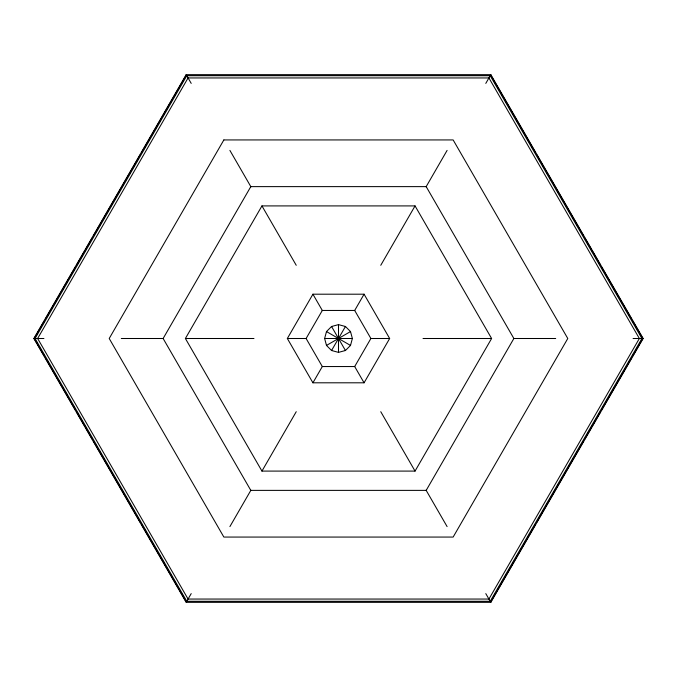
<?xml version="1.0" encoding="UTF-8"?>
<svg xmlns="http://www.w3.org/2000/svg" width="677" height="677" viewBox="0 0 677 677"><rect width="100%" height="100%" fill="white"/><g stroke="black" fill="none" stroke-linecap="round" stroke-linejoin="round"><path stroke-width="1.02" d="M324.63 338.5L326.492 331.561L331.561 326.492L338.5 324.63L345.439 326.492L350.508 331.561L352.37 338.5L350.508 345.439L345.439 350.508L338.5 352.37L331.561 350.508L326.492 345.439L324.63 338.5L352.37 338.5M354.596 310.616L364.074 294.199L389.656 338.5L364.074 382.801L312.926 382.801L287.344 338.5L312.926 294.199L364.074 294.199M33.85 338.5L186.175 74.665L490.825 74.665L643.15 338.5L490.825 602.335L186.175 602.335L33.85 338.5L43.929 338.5M36.846 333.922L34.205 338.5L36.846 343.078M37.904 332.094L44.242 321.118M45.3 319.282L75.409 267.127M76.467 265.299L84.921 250.659M85.979 248.831L92.317 237.847M93.375 236.019L140.393 154.576M141.451 152.748L178.956 87.782M180.014 85.954L186.353 74.969M185.396 338.5L261.948 205.91L415.052 205.91L491.604 338.5L415.052 471.09L261.948 471.09L185.396 338.5L253.977 338.5M191.21 593.611L186.302 602.115M229.901 526.596L250.913 490.207M261.948 471.09L296.238 411.701M312.926 382.801L322.404 366.384M331.561 350.508L345.439 326.492M380.762 265.299L415.052 205.91M426.087 186.793L447.099 150.404M485.79 83.389L490.825 74.665M490.647 602.031L496.986 591.046M498.044 589.218L535.549 524.252M536.607 522.424L583.625 440.981M584.683 439.153L591.021 428.169M592.079 426.341L600.533 411.701M601.591 409.873L631.7 357.718M632.758 355.882L639.096 344.906M640.154 343.078L642.795 338.5L640.154 333.922M326.492 345.439L350.508 331.561M121.301 338.5L163.326 338.5M287.344 338.5L306.326 338.5M370.674 338.5L389.656 338.5M423.023 338.5L491.604 338.5M513.674 338.5L555.699 338.5M633.071 338.5L643.15 338.5M326.492 331.561L350.508 345.439M490.647 74.969L496.986 85.954M498.044 87.782L535.549 152.748M536.607 154.576L583.625 236.019M584.683 237.847L591.021 248.831M592.079 250.659L600.533 265.299M601.591 267.127L631.7 319.282M632.758 321.118L639.096 332.094M186.175 74.665L191.21 83.389M229.901 150.404L250.913 186.793M261.948 205.91L296.238 265.299M312.926 294.199L322.404 310.616M331.561 326.492L345.439 350.508M364.074 382.801L354.596 366.384M380.762 411.701L415.052 471.09M426.087 490.207L447.099 526.596M485.79 593.611L490.825 602.335M37.904 344.906L44.242 355.882M45.3 357.718L75.409 409.873M76.467 411.701L84.921 426.341M85.979 428.169L92.317 439.153M93.375 440.981L140.393 522.424M141.451 524.252L178.956 589.218M180.014 591.046L186.353 602.031M338.5 324.63L338.5 352.37M186.776 75.714L35.06 338.5L186.776 601.286L490.224 601.286L641.94 338.5L490.224 75.714L186.776 75.714M188.071 77.948L37.641 338.5L188.071 599.052L488.929 599.052L639.359 338.5L488.929 77.948L188.071 77.948M223.859 139.936L109.217 338.5L223.859 537.064L453.141 537.064L567.783 338.5L453.141 139.936L223.859 139.936M250.812 186.624L163.132 338.5L250.812 490.376L426.188 490.376L513.868 338.5L426.188 186.624L250.812 186.624M322.311 310.455L306.114 338.5L322.311 366.545L354.689 366.545L370.886 338.5L354.689 310.455L322.311 310.455"/></g></svg>
